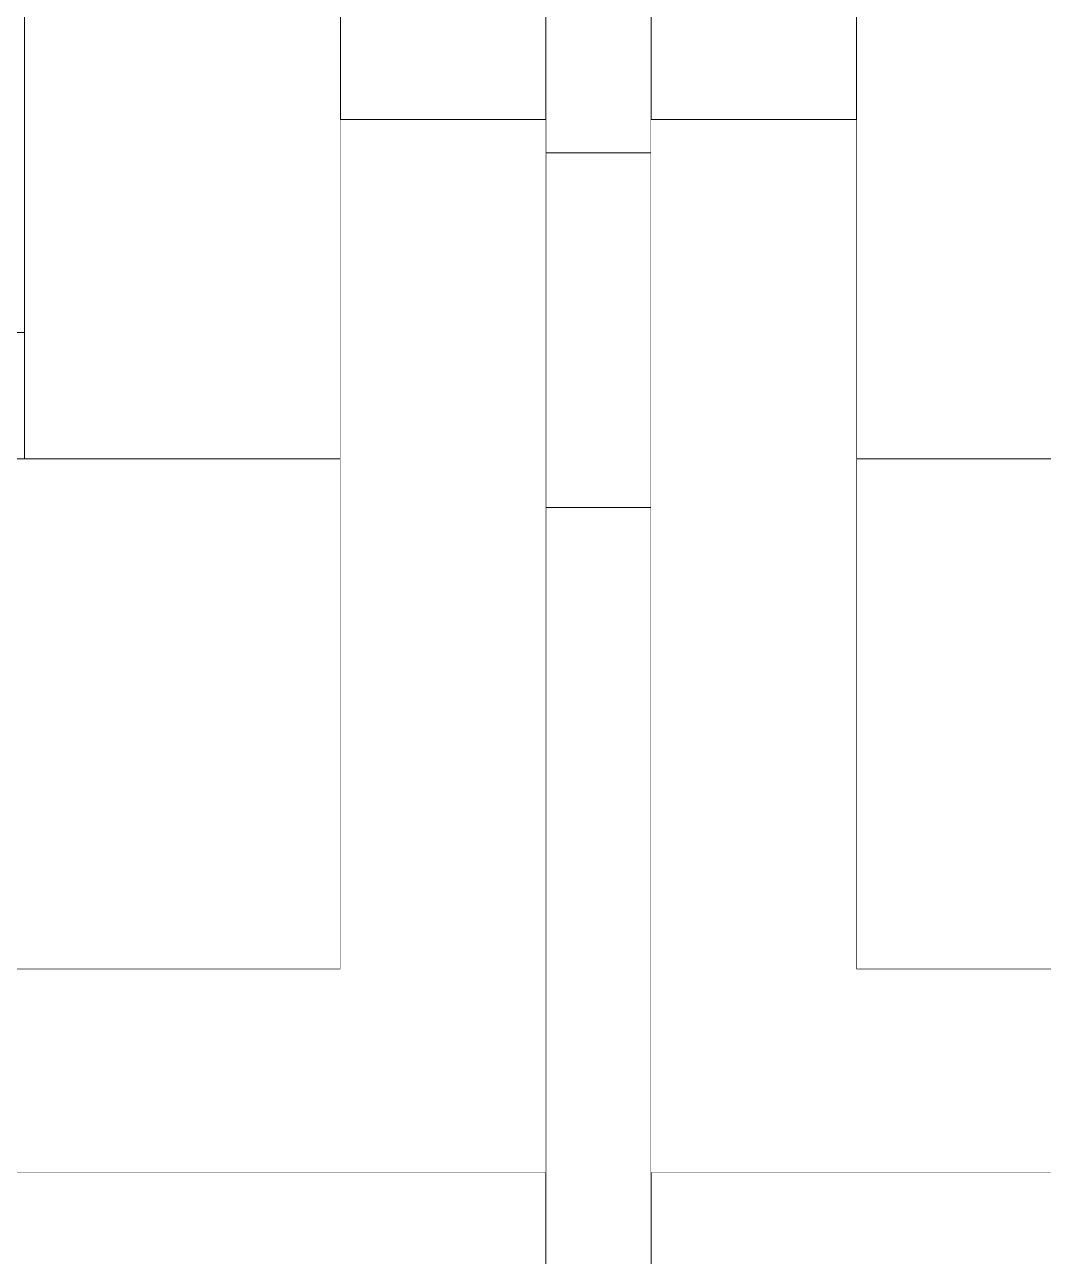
# Model space of a CAD drawing. Header units: millimetres. Extents: x -46169 to 237885, y -84465 to 18123.
# Drawn here: x 119885.2 to 119982, y -80723.1 to -80606.1 of the extents above; entities that cross this region are included whole.
import ezdxf

# ---------------------------------------------------------------- set-up
doc = ezdxf.new("R2010")
doc.units = ezdxf.units.MM
doc.header["$MEASUREMENT"] = 0
doc.linetypes.add('Wipeout_Contour', pattern=[1000, 0, -1000])
doc.layers.add('New_A-20-M_Floor_Slab', color=7, linetype='Continuous')
doc.layers.add('New_A-35-M_FFE_Fixed', color=7, linetype='Continuous')
for name, color, linetype, lineweight in [('New_A-20-M_Floor_Slab_Pen_No__87', 8, 'Continuous', 20), ('New_A-20-M_Floor_Slab_Pen_No__89', 8, 'Continuous', 20), ('New_A-35-M_FFE_Fixed_Pen_No__1', 7, 'Continuous', 13)]:
    doc.layers.add(name, color=color, linetype=linetype, lineweight=lineweight)

# ---------------------------------------------------------------- blocks, each defined once
blk = doc.blocks.new('Section Elem_4_2', base_point=(64459.15, -84332.61))
at = {"color": 254, "linetype": 'Wipeout_Contour', "lineweight": 0, "ltscale": 25429937.22512363}
blk.add_wipeout([(110238.31, -80783.86), (110303.02, -80783.86), (110303.02, -80952.86), (110238.31, -80952.86), (110238.31, -80953.11), (121390.86, -80953.11), (121390.86, -80952.86), (121326.16, -80952.86), (121326.16, -80783.86), (121390.86, -80783.86), (121390.86, -80715.11), (121319.73, -80715.11), (121319.73, -80952.36), (121284.73, -80952.36), (121284.73, -80942.36), (121309.73, -80942.36), (121309.73, -80715.11), (121044.73, -80715.11), (121044.73, -80952.36), (121009.73, -80952.36), (121009.73, -80942.36), (121034.73, -80942.36), (121034.73, -80715.11), (120494.73, -80715.11), (120494.73, -80942.36), (120520.23, -80942.36), (120520.23, -80952.36), (120459.23, -80952.36), (120459.23, -80942.36), (120484.73, -80942.36), (120484.73, -80715.11), (119944.73, -80715.11), (119944.73, -80942.36), (119969.73, -80942.36), (119969.73, -80952.36), (119909.73, -80952.36), (119909.73, -80942.36), (119934.73, -80942.36), (119934.73, -80715.11), (119394.73, -80715.11), (119394.73, -80942.36), (119420.23, -80942.36), (119420.23, -80952.36), (119359.23, -80952.36), (119359.23, -80942.36), (119384.73, -80942.36), (119384.73, -80715.11), (118844.73, -80715.11), (118844.73, -80942.36), (118869.73, -80942.36), (118869.73, -80952.36), (118809.73, -80952.36), (118809.73, -80942.36), (118834.73, -80942.36), (118834.73, -80715.11), (118294.73, -80715.11), (118294.73, -80942.36), (118320.23, -80942.36), (118320.23, -80952.36), (118259.23, -80952.36), (118259.23, -80942.36), (118284.73, -80942.36), (118284.73, -80715.11), (117744.73, -80715.11), (117744.73, -80942.36), (117769.73, -80942.36), (117769.73, -80952.36), (117709.73, -80952.36), (117709.73, -80942.36), (117734.73, -80942.36), (117734.73, -80715.11), (117194.73, -80715.11), (117194.73, -80942.36), (117220.23, -80942.36), (117220.23, -80952.36), (117159.73, -80952.36), (117159.73, -80942.36), (117184.73, -80942.36), (117184.73, -80715.11), (116644.73, -80715.11), (116644.73, -80942.36), (116670.23, -80942.36), (116670.23, -80952.36), (116609.23, -80952.36), (116609.23, -80942.36), (116634.73, -80942.36), (116634.73, -80715.11), (116094.73, -80715.11), (116094.73, -80942.36), (116119.73, -80942.36), (116119.73, -80952.36), (116059.73, -80952.36), (116059.73, -80942.36), (116084.73, -80942.36), (116084.73, -80715.11), (115544.73, -80715.11), (115544.73, -80942.36), (115570.23, -80942.36), (115570.23, -80952.36), (115509.23, -80952.36), (115509.23, -80942.36), (115534.73, -80942.36), (115534.73, -80715.11), (114994.73, -80715.11), (114994.73, -80942.36), (115019.73, -80942.36), (115019.73, -80952.36), (114959.73, -80952.36), (114959.73, -80942.36), (114984.73, -80942.36), (114984.73, -80715.11), (114444.73, -80715.11), (114444.73, -80942.36), (114470.23, -80942.36), (114470.23, -80952.36), (114409.23, -80952.36), (114409.23, -80942.36), (114434.73, -80942.36), (114434.73, -80715.11), (113894.73, -80715.11), (113894.73, -80942.36), (113919.73, -80942.36), (113919.73, -80952.36), (113859.73, -80952.36), (113859.73, -80942.36), (113884.73, -80942.36), (113884.73, -80715.11), (113344.73, -80715.11), (113344.73, -80942.36), (113370.23, -80942.36), (113370.23, -80952.36), (113309.73, -80952.36), (113309.73, -80942.36), (113334.73, -80942.36), (113334.73, -80715.11), (112794.73, -80715.11), (112794.73, -80942.36), (112820.23, -80942.36), (112820.23, -80952.36), (112759.73, -80952.36), (112759.73, -80942.36), (112784.73, -80942.36), (112784.73, -80715.11), (112244.73, -80715.11), (112244.73, -80942.36), (112270.23, -80942.36), (112270.23, -80952.36), (112209.73, -80952.36), (112209.73, -80942.36), (112234.73, -80942.36), (112234.73, -80715.11), (111694.73, -80715.11), (111694.73, -80942.36), (111720.23, -80942.36), (111720.23, -80952.36), (111659.73, -80952.36), (111659.73, -80942.36), (111684.73, -80942.36), (111684.73, -80715.11), (111144.73, -80715.11), (111144.73, -80942.36), (111170.23, -80942.36), (111170.23, -80952.36), (111109.23, -80952.36), (111109.23, -80942.36), (111134.73, -80942.36), (111134.73, -80715.11), (110594.73, -80715.11), (110594.73, -80942.36), (110619.73, -80942.36), (110619.73, -80952.36), (110584.73, -80952.36), (110584.73, -80715.11), (110319.73, -80715.11), (110319.73, -80942.36), (110344.73, -80942.36), (110344.73, -80952.36), (110309.73, -80952.36), (110309.73, -80715.11), (110238.31, -80715.11)], dxfattribs=at).dxf.layer = 'New_A-20-M_Floor_Slab'
at = {"layer": 'New_A-20-M_Floor_Slab_Pen_No__87', "linetype": 'Continuous'}
for p, q in [((119394.73, -80715.11), (119934.73, -80715.11)), ((119944.73, -80715.11), (120484.73, -80715.11))]:
    blk.add_line(p, q, dxfattribs=at)
blk = doc.blocks.new('Section Elem_7_2', base_point=(64459.15, -84332.61))
at = {"color": 254, "linetype": 'Wipeout_Contour', "lineweight": 0, "ltscale": 2311669.721087209}
blk.add_wipeout([(119915.23, -80615.11), (119934.73, -80615.11), (119934.73, -80599.29), (119931.73, -80599.29), (119931.73, -80601.65), (119922.05, -80601.65), (119922.05, -80549.01), (119931.73, -80549.01), (119931.73, -80551.38), (119934.73, -80551.38), (119934.73, -80520.4), (119915.23, -80520.4), (119915.23, -80549.04), (119921.23, -80549.04), (119921.23, -80601.62), (119915.23, -80601.62)], dxfattribs=at).dxf.layer = 'New_A-20-M_Floor_Slab'
at = {"color": 254, "linetype": 'Wipeout_Contour', "lineweight": 0, "ltscale": 2312040.060148086}
blk.add_wipeout([(119944.73, -80599.29), (119944.73, -80615.11), (119964.23, -80615.11), (119964.23, -80601.62), (119958.23, -80601.62), (119958.23, -80549.04), (119964.23, -80549.04), (119964.23, -80520.4), (119944.73, -80520.4), (119944.73, -80551.38), (119947.73, -80551.38), (119947.73, -80549.01), (119957.42, -80549.01), (119957.42, -80601.65), (119947.73, -80601.65), (119947.73, -80599.29)], dxfattribs=at).dxf.layer = 'New_A-20-M_Floor_Slab'
blk = doc.blocks.new('Section Elem_23_2', base_point=(64459.15, -84332.61))
at = {"color": 254, "linetype": 'Wipeout_Contour', "lineweight": 0, "ltscale": 578038.506179}
blk.add_wipeout([(119944.73, -80607.94), (119944.73, -80606.1), (119934.73, -80606.1), (119934.73, -80607.94)], dxfattribs=at).dxf.layer = 'New_A-35-M_FFE_Fixed'
at = {"color": 254, "linetype": 'Wipeout_Contour', "lineweight": 0, "ltscale": 578050.479337}
blk.add_wipeout([(119944.73, -80611.52), (119934.73, -80611.52), (119934.73, -80613.26), (119944.73, -80613.26)], dxfattribs=at).dxf.layer = 'New_A-35-M_FFE_Fixed'
at = {"color": 254, "linetype": 'Wipeout_Contour', "lineweight": 0, "ltscale": 578061.781025}
blk.add_wipeout([(119944.73, -80616.64), (119934.73, -80616.64), (119934.73, -80618.27), (119944.73, -80618.27)], dxfattribs=at).dxf.layer = 'New_A-35-M_FFE_Fixed'
at = {"color": 254, "linetype": 'Wipeout_Contour', "lineweight": 0, "ltscale": 578069.883995}
blk.add_wipeout([(119934.73, -80622.37), (119944.73, -80622.37), (119944.73, -80619.81), (119934.73, -80619.81)], dxfattribs=at).dxf.layer = 'New_A-35-M_FFE_Fixed'
at = {"color": 254, "linetype": 'Wipeout_Contour', "lineweight": 0, "ltscale": 578119.640422}
blk.add_wipeout([(119944.73, -80646.23), (119944.73, -80640.54), (119934.73, -80640.54), (119934.73, -80646.23)], dxfattribs=at).dxf.layer = 'New_A-35-M_FFE_Fixed'
at = {"color": 254, "linetype": 'Wipeout_Contour', "lineweight": 0, "ltscale": 868616.287943}
blk.add_wipeout([(119964.23, -80647.33), (119964.23, -80695.83), (120465.23, -80695.83), (120465.23, -80647.33), (120435.23, -80647.33), (119994.23, -80647.33)], dxfattribs=at).dxf.layer = 'New_A-35-M_FFE_Fixed'
at = {"color": 254, "linetype": 'Wipeout_Contour', "lineweight": 0, "ltscale": 578398.745169}
blk.add_wipeout([(119934.73, -80884.65), (119944.73, -80884.65), (119944.73, -80651.97), (119934.73, -80651.97)], dxfattribs=at).dxf.layer = 'New_A-35-M_FFE_Fixed'
at = {"layer": 'New_A-35-M_FFE_Fixed_Pen_No__1', "linetype": 'Continuous'}
blk.add_line((120465.23, -80695.83), (119964.23, -80695.83), dxfattribs=at)
at = {"color": 254, "linetype": 'Wipeout_Contour', "lineweight": 0, "ltscale": 578099.013353}
blk.add_wipeout([(119964.23, -80503.33), (119964.23, -80647.33), (119994.23, -80647.33), (119994.23, -80503.33)], dxfattribs=at).dxf.layer = 'New_A-35-M_FFE_Fixed'
at = {"color": 254, "linetype": 'Wipeout_Contour', "lineweight": 0, "ltscale": 578036.230855}
blk.add_wipeout([(119934.73, -80606.1), (119944.73, -80606.1), (119944.73, -80605.9), (119934.73, -80605.9)], dxfattribs=at).dxf.layer = 'New_A-35-M_FFE_Fixed'
at = {"color": 254, "linetype": 'Wipeout_Contour', "lineweight": 0, "ltscale": 578046.562829}
blk.add_wipeout([(119934.73, -80611.52), (119944.73, -80611.52), (119944.73, -80609.75), (119934.73, -80609.75)], dxfattribs=at).dxf.layer = 'New_A-35-M_FFE_Fixed'
at = {"color": 254, "linetype": 'Wipeout_Contour', "lineweight": 0, "ltscale": 578058.08848}
blk.add_wipeout([(119944.73, -80616.64), (119944.73, -80614.96), (119934.73, -80614.96), (119934.73, -80616.64)], dxfattribs=at).dxf.layer = 'New_A-35-M_FFE_Fixed'
at = {"color": 254, "linetype": 'Wipeout_Contour', "lineweight": 0, "ltscale": 578065.317508}
blk.add_wipeout([(119934.73, -80619.81), (119944.73, -80619.81), (119944.73, -80618.27), (119934.73, -80618.27)], dxfattribs=at).dxf.layer = 'New_A-35-M_FFE_Fixed'
at = {"color": 254, "linetype": 'Wipeout_Contour', "lineweight": 0, "ltscale": 578107.247136}
blk.add_wipeout([(119944.73, -80640.54), (119944.73, -80635.12), (119934.73, -80635.12), (119934.73, -80640.54)], dxfattribs=at).dxf.layer = 'New_A-35-M_FFE_Fixed'
at = {"color": 254, "linetype": 'Wipeout_Contour', "lineweight": 0, "ltscale": 578132.398543}
blk.add_wipeout([(119944.73, -80651.97), (119944.73, -80646.23), (119934.73, -80646.23), (119934.73, -80651.97)], dxfattribs=at).dxf.layer = 'New_A-35-M_FFE_Fixed'
at = {"layer": 'New_A-35-M_FFE_Fixed_Pen_No__1', "linetype": 'Continuous'}
for p, q in [((119964.23, -80647.33), (119964.23, -80503.33)), ((119994.23, -80647.33), (119964.23, -80647.33)), ((119964.23, -80695.83), (119964.23, -80647.33))]:
    blk.add_line(p, q, dxfattribs=at)
at = {"color": 254, "linetype": 'Wipeout_Contour', "lineweight": 0, "ltscale": 578043.518824}
blk.add_wipeout([(119934.73, -80609.75), (119944.73, -80609.75), (119944.73, -80608.79), (119934.73, -80608.79)], dxfattribs=at).dxf.layer = 'New_A-35-M_FFE_Fixed'
at = {"color": 254, "linetype": 'Wipeout_Contour', "lineweight": 0, "ltscale": 578054.321236}
blk.add_wipeout([(119934.73, -80614.96), (119944.73, -80614.96), (119944.73, -80613.26), (119934.73, -80613.26)], dxfattribs=at).dxf.layer = 'New_A-35-M_FFE_Fixed'
at = {"color": 254, "linetype": 'Wipeout_Contour', "lineweight": 0, "ltscale": 578095.674007}
blk.add_wipeout([(119934.73, -80635.12), (119944.73, -80635.12), (119944.73, -80630.17), (119934.73, -80630.17)], dxfattribs=at).dxf.layer = 'New_A-35-M_FFE_Fixed'
at = {"color": 254, "linetype": 'Wipeout_Contour', "lineweight": 0, "ltscale": 578085.346164}
blk.add_wipeout([(119944.73, -80630.17), (119944.73, -80625.86), (119934.73, -80625.86), (119934.73, -80630.17)], dxfattribs=at).dxf.layer = 'New_A-35-M_FFE_Fixed'
at = {"color": 254, "linetype": 'Wipeout_Contour', "lineweight": 0, "ltscale": 578076.642949}
blk.add_wipeout([(119934.73, -80625.86), (119944.73, -80625.86), (119944.73, -80622.37), (119934.73, -80622.37)], dxfattribs=at).dxf.layer = 'New_A-35-M_FFE_Fixed'
blk = doc.blocks.new('Section Elem_25_2', base_point=(64459.15, -84332.61))
at = {"layer": 'New_A-35-M_FFE_Fixed_Pen_No__1', "linetype": 'Continuous'}
for p, q in [((119934.73, -80606.1), (119934.73, -80604.23)), ((119944.73, -80606.1), (119944.73, -80604.23)), ((119934.73, -80611.52), (119934.73, -80609.75)), ((119944.73, -80611.52), (119944.73, -80609.75)), ((119934.73, -80613.26), (119934.73, -80611.52)), ((119944.73, -80613.26), (119944.73, -80611.52)), ((119934.73, -80614.96), (119934.73, -80613.26)), ((119944.73, -80614.96), (119944.73, -80613.26)), ((119934.73, -80616.64), (119934.73, -80614.96)), ((119944.73, -80616.64), (119944.73, -80614.96)), ((119934.73, -80618.27), (119934.73, -80616.64)), ((119944.73, -80618.27), (119944.73, -80616.64)), ((119934.73, -80618.27), (119944.73, -80618.27)), ((119934.73, -80619.81), (119934.73, -80618.27)), ((119944.73, -80619.81), (119944.73, -80618.27)), ((119934.73, -80622.37), (119934.73, -80619.81)), ((119944.73, -80622.37), (119944.73, -80619.81)), ((119934.73, -80625.86), (119934.73, -80622.37)), ((119944.73, -80625.86), (119944.73, -80622.37)), ((119934.73, -80630.17), (119934.73, -80625.86)), ((119944.73, -80630.17), (119944.73, -80625.86)), ((119934.73, -80635.12), (119934.73, -80630.17)), ((119944.73, -80635.12), (119944.73, -80630.17)), ((119934.73, -80640.54), (119934.73, -80635.12)), ((119944.73, -80640.54), (119944.73, -80635.12)), ((119934.73, -80646.23), (119934.73, -80640.54)), ((119944.73, -80646.23), (119944.73, -80640.54)), ((119934.73, -80651.97), (119934.73, -80646.23)), ((119944.73, -80651.97), (119944.73, -80646.23)), ((119934.73, -80884.65), (119934.73, -80651.97)), ((119934.73, -80651.97), (119944.73, -80651.97)), ((119944.73, -80884.65), (119944.73, -80651.97))]:
    blk.add_line(p, q, dxfattribs=at)
at = {"color": 254, "linetype": 'Wipeout_Contour', "lineweight": 0, "ltscale": 578041.504441}
blk.add_wipeout([(119944.73, -80608.79), (119944.73, -80607.94), (119934.73, -80607.94), (119934.73, -80608.79)], dxfattribs=at).dxf.layer = 'New_A-35-M_FFE_Fixed'
at = {"color": 254, "linetype": 'Wipeout_Contour', "lineweight": 0, "ltscale": 577270.442765}
blk.add_wipeout([(119414.23, -80695.83), (119915.23, -80695.83), (119915.23, -80647.33), (119414.23, -80647.33)], dxfattribs=at).dxf.layer = 'New_A-35-M_FFE_Fixed'
at = {"layer": 'New_A-35-M_FFE_Fixed_Pen_No__1', "linetype": 'Continuous'}
for p, q in [((119934.73, -80607.94), (119934.73, -80606.1)), ((119944.73, -80607.94), (119944.73, -80606.1)), ((119934.73, -80609.75), (119934.73, -80607.94)), ((119944.73, -80609.75), (119944.73, -80607.94)), ((119414.23, -80695.83), (119915.23, -80695.83))]:
    blk.add_line(p, q, dxfattribs=at)
at = {"color": 254, "linetype": 'Wipeout_Contour', "lineweight": 0, "ltscale": 577836.708183}
blk.add_wipeout([(119915.23, -80503.33), (119885.23, -80503.33), (119885.23, -80647.33), (119915.23, -80647.33)], dxfattribs=at).dxf.layer = 'New_A-35-M_FFE_Fixed'
at = {"layer": 'New_A-35-M_FFE_Fixed_Pen_No__1', "linetype": 'Continuous'}
for p, q in [((119885.23, -80647.33), (119885.23, -80503.33)), ((119915.23, -80647.33), (119915.23, -80503.33)), ((119444.23, -80635.33), (119885.23, -80635.33)), ((119444.23, -80647.33), (119885.23, -80647.33)), ((119885.23, -80647.33), (119915.23, -80647.33)), ((119915.23, -80695.83), (119915.23, -80647.33))]:
    blk.add_line(p, q, dxfattribs=at)
blk = doc.blocks.new('Section Elem_59_2', base_point=(64459.15, -84332.61))
at = {"color": 254, "linetype": 'Wipeout_Contour', "lineweight": 0, "ltscale": 1154490.234656947}
blk.add_wipeout([(119394.73, -80615.11), (119394.73, -80715.11), (119934.73, -80715.11), (119934.73, -80615.11), (119915.23, -80615.11), (119915.23, -80695.83), (119414.23, -80695.83), (119414.23, -80615.11)], dxfattribs=at).dxf.layer = 'New_A-20-M_Floor_Slab'
at = {"color": 254, "linetype": 'Wipeout_Contour', "lineweight": 0, "ltscale": 1158141.377525451}
blk.add_wipeout([(119944.73, -80615.11), (119944.73, -80715.11), (120484.73, -80715.11), (120484.73, -80615.11), (120465.23, -80615.11), (120465.23, -80695.83), (119964.23, -80695.83), (119964.23, -80615.11)], dxfattribs=at).dxf.layer = 'New_A-20-M_Floor_Slab'
at = {"layer": 'New_A-20-M_Floor_Slab_Pen_No__89', "linetype": 'Continuous'}
for p, q in [((119934.73, -80615.11), (119915.23, -80615.11)), ((119964.23, -80615.11), (119944.73, -80615.11))]:
    blk.add_line(p, q, dxfattribs=at)

msp = doc.modelspace()

# ---------------------------------------------------------------- block references
at = {"layer": 'New_A-20-M_Floor_Slab'}
for name in ['Section Elem_7_2', 'Section Elem_4_2']:
    msp.add_blockref(name, (64459.15, -84332.61), dxfattribs=at)

# ---------------------------------------------------------------- next in the draw order: block references
at = {"layer": 'New_A-35-M_FFE_Fixed'}
msp.add_blockref('Section Elem_23_2', (64459.15, -84332.61), dxfattribs=at)

# ---------------------------------------------------------------- next in the draw order: block references
msp.add_blockref('Section Elem_25_2', (64459.15, -84332.61), dxfattribs=at)

# ---------------------------------------------------------------- next in the draw order: block references
at = {"layer": 'New_A-20-M_Floor_Slab'}
msp.add_blockref('Section Elem_59_2', (64459.15, -84332.61), dxfattribs=at)

doc.saveas('drawing.dxf')
